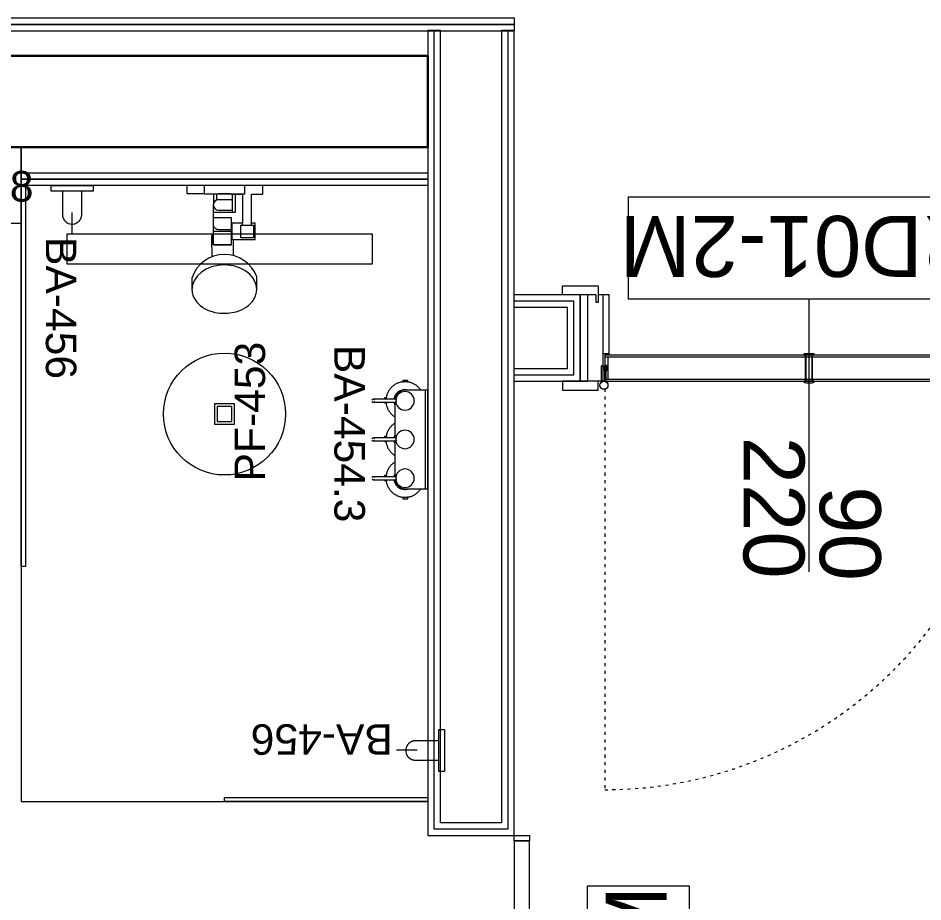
# Model space of a CAD drawing. Header units: centimetres. Extents: x 118932 to 154602, y -32682 to -23521.
# Drawn here: x 140371.3 to 140549.4, y -30544.3 to -30370.3 of the extents above; entities that cross this region are included whole.
import ezdxf

# ---------------------------------------------------------------- set-up
doc = ezdxf.new("R2010")
doc.units = ezdxf.units.CM
doc.header["$LTSCALE"] = 50
doc.header["$MEASUREMENT"] = 0
doc.linetypes.add('ACAD_ISO03W100', pattern=[30, 12, -18])
for name, color, linetype, lineweight, true_color in [('GEN_00_BL_Yazı', 7, 'Continuous', 0, 0x4f5250), ('GEN_02_TF_Islak Hacim', 7, 'Continuous', 5, 0x007cb0), ('GEN_02_TF_Kapı', 7, 'Continuous', 9, 0x4a3526), ('GEN_05_ML_Ahşap', 7, 'Continuous', 9, 0x745e3d), ('GEN_05_ML_Alçıpan', 7, 'Continuous', 18, 0x008b29), ('GEN_05_ML_Alçıpan_giydirme', 7, 'Continuous', 18, 0x7ebab5), ('GEN_06_GR_Cam', 7, 'Continuous', 9, 0x6093ac), ('GEN_06_GR_İnce', 7, 'Continuous', 13, 0xb0b0a9), ('KALACAK DUVARLAR', 7, 'Continuous', 30, 0x005387)]:
    doc.layers.add(name, color=color, linetype=linetype, lineweight=lineweight, true_color=true_color)
doc.styles.add('arial_1_18', font='arial.ttf', dxfattribs={"height": 0.2})
doc.styles.add('Arial_6', font='arial.ttf', dxfattribs={"height": 59.5325})

# ---------------------------------------------------------------- blocks, each defined once
blk = doc.blocks.new('KALACAK DUVALAR LEVEL 0 B BLOK')
at = {"layer": 'KALACAK DUVARLAR'}
blk.add_lwpolyline([(-863.88, -998.82), (-863.88, -955.34), (-654.5, -955.34), (-654.5, -937.34), (-876.63, -937.34), (-1091.5, -937.34), (-1091.5, -955.34), (-881.88, -955.34), (-881.88, -998.82)], dxfattribs=at)
blk = doc.blocks.new('40LIK DUS CAMİ')
at = {"layer": 'GEN_02_TF_Islak Hacim', "elevation": 0}
blk.add_lwpolyline([(0, 1.24), (40, 1.24), (40, 0.44), (0, 0.44)], close=True, dxfattribs=at)
blk = doc.blocks.new('75lik DUS CAMİ')
at = {"layer": 'GEN_02_TF_Islak Hacim'}
blk.add_lwpolyline([(0, 0), (0, 75), (0.8, 75), (0.8, 0)], close=True, dxfattribs=at)
blk = doc.blocks.new('Raindance shower combo - PF-453 SHOWER SYSTEM-14821002-TYPE J')
at = {"layer": 'GEN_02_TF_Islak Hacim'}
for p, q in [((50.6, -3), (50.6, -19.3)), ((85, -3), (50.6, -3)), ((85, -3), (85, -19.6)), ((165, -3), (85, -3)), ((165, -19.6), (165, -3)), ((200.1, -3), (165, -3)), ((200.1, -20.1), (200.1, -3)), ((50.6, -19.3), (85, -19.3)), ((85, -19.6), (165, -19.6)), ((103.2, -19.6), (103.2, -39.9)), ((109.1, -19.6), (109.1, -32.1)), ((136.8, -19.6), (113.1, -19.6)), ((138.6, -20.1), (160.7, -20.1)), ((140.8, -55.5), (140.8, -20.1)), ((146.7, -55.5), (146.7, -20.1)), ((160.7, -20.1), (160.7, -77.5)), ((178, -20.1), (200.1, -20.1)), ((178, -77.4), (178, -20.1)), ((102.9, -41.5), (102.9, -80.9)), ((102.9, -55.5), (146.7, -55.5)), ((139, -66.9), (102.9, -66.9)), ((136.8, -55.5), (140.8, -55.5)), ((139, -119.9), (139, -66.9)), ((102.9, -80.9), (102.9, -119.9)), ((139.3, -77.5), (139.3, -109.5)), ((160.7, -77.5), (139.3, -77.5)), ((156.8, -106), (156.8, -81)), ((156.8, -81), (181.8, -81)), ((160.7, -81), (160.7, -77.4)), ((185.2, -77.4), (178, -77.4)), ((178, -81), (178, -77.4)), ((181.8, -81), (181.8, -106)), ((185.2, -109.5), (185.2, -77.4)), ((99.5, -106.3), (100.1, -143.6)), ((139, -93.7), (102.9, -93.7)), ((102.9, -119.9), (102.9, -97.5)), ((181.8, -106), (156.8, -106)), ((102.9, -119.9), (139, -119.9)), ((139, -119.9), (102.9, -119.9)), ((139.3, -109.5), (185.2, -109.5)), ((142.3, -109.5), (141.8, -141)), ((61, -184.6), (61, -208.3)), ((188.3, -208.3), (188.3, -182.8))]:
    blk.add_line(p, q, dxfattribs=at)
for points in [[(113.1, -30.8), (140.8, -30.8)], [(113.1, -52.1), (140.8, -52.1)], [(113.1, -89.8), (139, -89.8)]]:
    blk.add_lwpolyline(points, dxfattribs=at)
for points in [[(144.9, -433), (105.1, -433), (105.1, -473), (144.9, -473)], [(139.7, -438.3), (110.3, -438.4), (110.3, -467.8), (139.7, -467.8)]]:
    blk.add_lwpolyline(points, close=True, dxfattribs=at)
blk.add_circle((125, -453), 120, dxfattribs=at)
for centre, radius, start, end in [((114.5, -42.3), 11.6, 96.5318, 176.0334), ((114.4, -40.6), 11.5, 184.4156, 263.9068), ((114.5, -78), 12, 194.0613, 263.6059), ((114.5, -78), 12, 194.0613, 263.6059), ((112.1, -106), 12.6, 137, 181), ((125, -206.5), 67.6, 20.5435, 161.0787)]:
    blk.add_arc(centre, radius, start, end, dxfattribs=at)
for major_axis, start_param, end_param in [((63.7, 0), 1.576448, 3.141593), ((-63.7, 0), 3.141593, 4.718041)]:
    blk.add_ellipse((124.7, -208.3), major_axis=major_axis, ratio=0.765186, start_param=start_param, end_param=end_param, dxfattribs=at)
blk.add_open_spline([(61, -208.3), (61, -211.2), (61.7, -216.8), (66, -227.8), (76.3, -240.1), (95.1, -250.7), (112.3, -254.4), (122.2, -254.8), (124.3, -254.8), (134.9, -254.1), (148.1, -251.6), (155.1, -249.5), (165.5, -244.8), (176.6, -235.8), (183.3, -227.4), (187.4, -218), (188.3, -211.6), (188.3, -208.3)], degree=3, knots=[0, 0, 0, 0, 0.058333, 0.116667, 0.233333, 0.35, 0.466667, 0.498213, 0.618018, 0.668587, 0.668587, 0.668587, 0.782182, 0.848848, 0.915515, 0.982182, 1.048848, 1.048848, 1.048848, 1.048848], dxfattribs=at)
at = {"layer": 'GEN_00_BL_Yazı', "insert": (144.9, -585.7), "char_height": 60, "width": 132.711, "attachment_point": 1, "rotation": 90, "style": 'Arial_6'}
blk.add_mtext('PF-453', dxfattribs=at)
blk = doc.blocks.new('Escobillero-pared_Tres-Max-tres_13463624 - BA-458 TOILET BRUSH HOLDER-14820998-TYPE J')
at = {"layer": 'GEN_00_BL_Yazı'}
blk.add_line((0, 50), (0, 88.6), dxfattribs=at)
at = {"layer": 'GEN_02_TF_Islak Hacim'}
for p, q in [((-10, 42.3), (-10, 50)), ((-10, 50), (10, 50)), ((10, 50), (-10, 50)), ((-10, 42.3), (-10, 50)), ((10, 50), (10, 42.3)), ((10, 42.3), (10, 50))]:
    blk.add_line(p, q, dxfattribs=at)
for radius in [43.5, 8]:
    blk.add_circle((0, 0), radius, dxfattribs=at)
blk.add_arc((0, 0), 43.5, 103.2903, 76.7097, dxfattribs=at)
at = {"layer": 'GEN_00_BL_Yazı', "insert": (143, 153.2), "char_height": 60, "width": 265.421, "attachment_point": 3, "style": 'Arial_6'}
blk.add_mtext('BA-458', dxfattribs=at)
blk = doc.blocks.new('Soap Dispenser - Trio - BA-454 SOAP DISPENSER triple-14820993-TYPE GxL')
at = {"layer": 'GEN_02_TF_Islak Hacim'}
for p, q in [((-79.4, 102.6), (-79.4, 62.6)), ((-73.5, 62.6), (-73.5, 102.6)), ((-3, 102.6), (-3, 62.6)), ((3, 62.6), (3, 102.6)), ((73.1, 102.6), (73.1, 62.6)), ((79, 62.6), (79, 102.6)), ((-79, 85), (-80.8, 85)), ((-80.8, 85), (-80.8, 82.9)), ((-80.8, 82.9), (-79, 82.9)), ((-80.8, 82.9), (-80.8, 81.6)), ((-70.8, 85), (-74.1, 85)), ((-73.9, 82.9), (-70.8, 82.9)), ((-70.8, 82.9), (-70.8, 85)), ((-70.8, 81.6), (-70.8, 82.9)), ((-2.6, 85), (-4.4, 85)), ((-4.4, 85), (-4.4, 83.1)), ((-4.4, 83.1), (-2.6, 83.1)), ((-4.4, 83.1), (-4.4, 81.6)), ((2.3, 83.1), (5.6, 83.1)), ((5.6, 85), (2.4, 85)), ((5.6, 83.1), (5.6, 85)), ((5.6, 81.6), (5.6, 83.1)), ((73.5, 85), (71.7, 85)), ((71.7, 85), (71.7, 83.1)), ((71.7, 83.1), (73.5, 83.1)), ((71.7, 83.1), (71.7, 81.6)), ((81.7, 85), (78.4, 85)), ((78.4, 83.1), (81.7, 83.1)), ((81.7, 83.1), (81.7, 85)), ((81.7, 81.6), (81.7, 83.1)), ((-79.4, 62.6), (-79.3, 62.6)), ((-77.9, 62.6), (-79.4, 62.6)), ((-73.5, 62.6), (-75, 62.6)), ((-2.9, 65), (-73.6, 65)), ((-73.6, 62.6), (-73.5, 62.6)), ((-3, 62.6), (-2.9, 62.6)), ((-1.5, 62.6), (-3, 62.6)), ((3, 62.6), (1.5, 62.6)), ((73.2, 65), (2.9, 65)), ((2.9, 62.6), (3, 62.6)), ((73.1, 62.6), (73.2, 62.6)), ((74.5, 62.6), (73.1, 62.6)), ((79, 62.6), (77.5, 62.6)), ((78.9, 62.6), (79, 62.6)), ((-114.6, 49.5), (-117, 49.5)), ((-117, 49.5), (-117, 39.5)), ((-117, 39.5), (-114.6, 39.5)), ((-114.6, 39.5), (-114.6, 49.5)), ((-112.7, 49.5), (-114.6, 49.5)), ((-114.6, 39.5), (-112.5, 39.5)), ((-97, 45), (-97, 0)), ((97, 0), (97, 45)), ((114.2, 49.5), (112.3, 49.5)), ((112.3, 39.5), (114.2, 39.5)), ((115.9, 49.5), (114.2, 49.5)), ((114.2, 49.5), (114.2, 39.5)), ((114.2, 39.5), (115.9, 39.5)), ((115.9, 39.5), (115.9, 49.5)), ((97, 5), (-97, 5)), ((-97, 5), (-97, 0)), ((-97, 0), (97, 0)), ((-97, 0), (97, 0)), ((97, 0), (97, 5))]:
    blk.add_line(p, q, dxfattribs=at)
at = {"layer": 'GEN_02_TF_Islak Hacim', "flags": 128}
for points in [[(-79.4, 107.6), (-79.4, 107.6), (-79.4, 107.6), (-79.4, 107.6), (-79.4, 107.5), (-79.4, 107.5), (-79.4, 107.4), (-79.4, 107.4), (-79.4, 107.3), (-79.4, 107.3), (-79.4, 107.2), (-79.4, 107.1), (-79.4, 107), (-79.4, 106.9), (-79.4, 106.8), (-79.4, 106.7), (-79.4, 106.6), (-79.4, 106.5), (-79.4, 106.4), (-79.4, 106.2), (-79.4, 106.1), (-79.4, 105.9), (-79.4, 105.8), (-79.4, 105.6), (-79.4, 105.5), (-79.4, 105.3), (-79.4, 105.1), (-79.4, 104.9), (-79.4, 104.8), (-79.4, 104.6), (-79.4, 104.4), (-79.4, 104.2), (-79.4, 104), (-79.4, 103.8), (-79.4, 103.6), (-79.4, 103.4), (-79.4, 103.2), (-79.4, 103), (-79.4, 102.8), (-79.4, 102.6), (-79.4, 102.6)], [(-73.5, 102.6), (-73.5, 102.8), (-73.5, 103), (-73.5, 103.2), (-73.5, 103.4), (-73.5, 103.6), (-73.5, 103.8), (-73.5, 104), (-73.5, 104.2), (-73.5, 104.4), (-73.5, 104.5), (-73.5, 104.7), (-73.5, 104.9), (-73.5, 105.1), (-73.5, 105.2), (-73.5, 105.4), (-73.5, 105.6), (-73.5, 105.7), (-73.5, 105.9), (-73.5, 106), (-73.5, 106.2), (-73.5, 106.3), (-73.5, 106.4), (-73.5, 106.6), (-73.5, 106.7), (-73.5, 106.8), (-73.5, 106.9), (-73.5, 107), (-73.5, 107.1), (-73.5, 107.2), (-73.5, 107.3), (-73.5, 107.3), (-73.5, 107.4), (-73.5, 107.4), (-73.5, 107.5), (-73.5, 107.5), (-73.5, 107.5), (-73.5, 107.6), (-73.5, 107.6), (-73.5, 107.6)], [(-3, 107.6), (-3, 107.6), (-3, 107.6), (-3, 107.6), (-3, 107.5), (-3, 107.5), (-3, 107.4), (-3, 107.4), (-3, 107.3), (-3, 107.3), (-3, 107.2), (-3, 107.1), (-3, 107), (-3, 106.9), (-3, 106.8), (-3, 106.7), (-3, 106.6), (-3, 106.5), (-3, 106.4), (-3, 106.2), (-3, 106.1), (-3, 105.9), (-3, 105.8), (-3, 105.6), (-3, 105.5), (-3, 105.3), (-3, 105.1), (-3, 104.9), (-3, 104.8), (-3, 104.6), (-3, 104.4), (-3, 104.2), (-3, 104), (-3, 103.8), (-3, 103.6), (-3, 103.4), (-3, 103.2), (-3, 103), (-3, 102.8), (-3, 102.6), (-3, 102.6)], [(3, 102.6), (3, 102.8), (3, 103), (3, 103.2), (3, 103.4), (3, 103.6), (3, 103.8), (3, 104), (3, 104.2), (3, 104.4), (3, 104.5), (3, 104.7), (3, 104.9), (3, 105.1), (3, 105.2), (3, 105.4), (3, 105.6), (3, 105.7), (3, 105.9), (3, 106), (3, 106.2), (3, 106.3), (3, 106.4), (3, 106.6), (3, 106.7), (3, 106.8), (3, 106.9), (3, 107), (3, 107.1), (3, 107.2), (3, 107.3), (3, 107.3), (3, 107.4), (3, 107.4), (3, 107.5), (3, 107.5), (3, 107.5), (3, 107.6), (3, 107.6), (3, 107.6)], [(73.1, 107.6), (73.1, 107.6), (73.1, 107.6), (73.1, 107.6), (73.1, 107.5), (73.1, 107.5), (73.1, 107.4), (73.1, 107.4), (73.1, 107.3), (73.1, 107.3), (73.1, 107.2), (73.1, 107.1), (73.1, 107), (73.1, 106.9), (73.1, 106.8), (73.1, 106.7), (73.1, 106.6), (73.1, 106.5), (73.1, 106.4), (73.1, 106.2), (73.1, 106.1), (73.1, 105.9), (73.1, 105.8), (73.1, 105.6), (73.1, 105.5), (73.1, 105.3), (73.1, 105.1), (73.1, 104.9), (73.1, 104.8), (73.1, 104.6), (73.1, 104.4), (73.1, 104.2), (73.1, 104), (73.1, 103.8), (73.1, 103.6), (73.1, 103.4), (73.1, 103.2), (73.1, 103), (73.1, 102.8), (73.1, 102.6), (73.1, 102.6)], [(79, 102.6), (79, 102.8), (79, 103), (79, 103.2), (79, 103.4), (79, 103.6), (79, 103.8), (79, 104), (79, 104.2), (79, 104.4), (79, 104.5), (79, 104.7), (79, 104.9), (79, 105.1), (79, 105.2), (79, 105.4), (79, 105.6), (79, 105.7), (79, 105.9), (79, 106), (79, 106.2), (79, 106.3), (79, 106.4), (79, 106.6), (79, 106.7), (79, 106.8), (79, 106.9), (79, 107), (79, 107.1), (79, 107.2), (79, 107.3), (79, 107.3), (79, 107.4), (79, 107.4), (79, 107.5), (79, 107.5), (79, 107.5), (79, 107.6), (79, 107.6), (79, 107.6)], [(-79, 82.4), (-80.5, 82.2), (-82, 82), (-83.5, 81.8), (-85, 81.5), (-86.4, 81.1), (-87.9, 80.7), (-89.3, 80.2), (-90.7, 79.7), (-92.1, 79.1), (-93.4, 78.4), (-94.7, 77.7), (-96, 76.9), (-97.3, 76.1), (-98.5, 75.3), (-99.7, 74.4), (-100.9, 73.4), (-102, 72.4), (-103.1, 71.4), (-104.1, 70.3), (-105.1, 69.2), (-106, 68), (-106.9, 66.8), (-107.8, 65.6), (-108.6, 64.3), (-109.3, 63), (-110, 61.7), (-110.7, 60.3), (-111.3, 58.9), (-111.8, 57.5), (-112.3, 56.1), (-112.7, 54.7), (-113, 53.2), (-113.3, 51.7), (-113.6, 50.2), (-113.8, 48.8), (-113.9, 47.3), (-113.9, 45.8), (-113.9, 45)], [(-45.5, 66.1), (-46.4, 67.4), (-47.3, 68.5), (-48.3, 69.7), (-49.3, 70.8), (-50.3, 71.9), (-51.4, 72.9), (-52.6, 73.9), (-53.7, 74.8), (-54.9, 75.7), (-56.2, 76.5), (-57.5, 77.3), (-58.8, 78), (-60.1, 78.7), (-61.5, 79.3), (-62.9, 79.9), (-64.3, 80.4), (-65.7, 80.9), (-67.1, 81.3), (-68.6, 81.6), (-70.1, 81.9), (-71.6, 82.1), (-73, 82.3)], [(-2.6, 82.4), (-4.1, 82.2), (-5.6, 82), (-7.1, 81.8), (-8.5, 81.5), (-10, 81.1), (-11.4, 80.7), (-12.8, 80.2), (-14.2, 79.7), (-15.6, 79.1), (-17, 78.4), (-18.3, 77.7), (-19.6, 76.9), (-20.8, 76.1), (-22.1, 75.3), (-23.3, 74.4), (-24.4, 73.4), (-25.5, 72.4), (-26.6, 71.4), (-27.7, 70.3), (-28.6, 69.2), (-29.6, 68), (-30.5, 66.8), (-31.3, 65.6)], [(31, 66.1), (30.1, 67.4), (29.2, 68.5), (28.2, 69.7), (27.2, 70.8), (26.1, 71.9), (25, 72.9), (23.9, 73.9), (22.7, 74.8), (21.5, 75.7), (20.3, 76.5), (19, 77.3), (17.7, 78), (16.3, 78.7), (15, 79.3), (13.6, 79.9), (12.2, 80.4), (10.8, 80.9), (9.3, 81.3), (7.8, 81.6), (6.4, 81.9), (4.9, 82.1), (3.4, 82.3)], [(73.4, 82.4), (71.9, 82.2), (70.5, 82), (69, 81.8), (67.5, 81.5), (66.1, 81.1), (64.6, 80.7), (63.2, 80.2), (61.8, 79.7), (60.4, 79.1), (59.1, 78.4), (57.8, 77.7), (56.5, 76.9), (55.2, 76.1), (54, 75.3), (52.8, 74.4), (51.6, 73.4), (50.5, 72.4), (49.4, 71.4), (48.4, 70.3), (47.4, 69.2), (46.4, 68), (45.6, 66.8), (44.7, 65.6)], [(113.5, 45), (113.5, 46.5), (113.4, 48), (113.3, 49.4), (113.1, 50.9), (112.8, 52.4), (112.5, 53.9), (112.1, 55.3), (111.6, 56.8), (111.1, 58.2), (110.6, 59.6), (110, 60.9), (109.3, 62.3), (108.6, 63.6), (107.8, 64.9), (107, 66.1), (106.1, 67.4), (105.2, 68.5), (104.2, 69.7), (103.2, 70.8), (102.2, 71.9), (101.1, 72.9), (99.9, 73.9), (98.8, 74.8), (97.5, 75.7), (96.3, 76.5), (95, 77.3), (93.7, 78), (92.4, 78.7), (91, 79.3), (89.6, 79.9), (88.2, 80.4), (86.8, 80.9), (85.3, 81.3), (83.9, 81.6), (82.4, 81.9), (80.9, 82.1), (79.4, 82.3)], [(-113.9, 45), (-113.9, 43.5), (-113.8, 42), (-113.7, 40.5), (-113.5, 39), (-113.2, 37.5), (-112.9, 36), (-112.5, 34.6), (-112, 33.2), (-111.5, 31.7), (-111, 30.4), (-110.4, 29), (-109.7, 27.6), (-109, 26.3), (-108.2, 25), (-107.4, 23.8), (-106.5, 22.6), (-105.6, 21.4), (-104.6, 20.2), (-103.6, 19.1), (-102.6, 18.1), (-101.5, 17), (-100.3, 16.1), (-99.2, 15.1), (-98, 14.2)], [(98.1, 14.6), (99.3, 15.5), (100.5, 16.5), (101.6, 17.5), (102.7, 18.5), (103.7, 19.6), (104.7, 20.8), (105.6, 21.9), (106.5, 23.1), (107.4, 24.4), (108.2, 25.6), (108.9, 26.9), (109.6, 28.3), (110.3, 29.6), (110.8, 31), (111.4, 32.4), (111.8, 33.8), (112.3, 35.3), (112.6, 36.7), (112.9, 38.2), (113.2, 39.7), (113.3, 41.2), (113.5, 42.6), (113.5, 44.1), (113.5, 45)]]:
    blk.add_lwpolyline(points, dxfattribs=at)
at = {"layer": 'GEN_02_TF_Islak Hacim'}
for centre, radius, start, end in [((-76.4, 107.6), 2.98, 120, 180), ((-76.4, 107.6), 2.98, 180, 240), ((-76.4, 107.6), 2.98, 0, 60), ((-76.4, 107.6), 2.98, 300, 0), ((0, 107.6), 2.98, 120, 180), ((0, 107.6), 2.98, 180, 240), ((0, 107.6), 2.98, 0, 60), ((0, 107.6), 2.98, 300, 0), ((76, 107.6), 2.98, 120, 180), ((76, 107.6), 2.98, 180, 240), ((76, 107.6), 2.98, 0, 60), ((76, 107.6), 2.98, 300, 0), ((-76.4, 45), 22, 97.5598, 180), ((-77, 45), 20, 96.8039, 180), ((-76.4, 45), 18.2, 0, 180), ((-76.4, 45), 22, 68.099, 82.3757), ((0, 45), 18.2, 0, 180), ((0, 45), 22, 97.5598, 108.6093), ((0, 45), 22, 68.099, 82.3757), ((76, 45), 18.2, 0, 180), ((76, 45), 22, 97.5598, 111.901), ((76, 45), 22, 0, 80.5842), ((77, 45), 20, 0, 82.4941), ((-76.4, 45), 22, 180, 192.2823), ((-76.4, 45), 18.2, 180, 0), ((0, 45), 18.2, 180, 0), ((76, 45), 18.2, 180, 0), ((76, 45), 22, 351.246, 0)]:
    blk.add_arc(centre, radius, start, end, dxfattribs=at)
at = {"layer": 'GEN_00_BL_Yazı', "insert": (186.1, 123.9), "char_height": 60, "width": 331.384, "attachment_point": 1, "rotation": 180, "style": 'Arial_6'}
blk.add_mtext('BA-454.3', dxfattribs=at)
blk = doc.blocks.new('Grab-Bar_Bobrick_B-6806 - BA-456 24_-V371-TYPE GxL')
at = {"layer": 'GEN_00_BL_Yazı'}
blk.add_line((-53504.4, -6427.9), (-53463.6, -6427.9), dxfattribs=at)
at = {"layer": 'GEN_02_TF_Islak Hacim', "lineweight": 13, "flags": 128}
blk.add_lwpolyline([(-53558, -6468.7), (-53558, -6386.1), (-53546.8, -6386.1), (-53546.8, -6468.7)], close=True, dxfattribs=at)
blk.add_lwpolyline([(-53546.8, -6446.5), (-53532.6, -6446.5), (-53531.3, -6446.5), (-53530, -6446.5), (-53528.8, -6446.5), (-53527.5, -6446.5), (-53526.2, -6446.5), (-53525, -6446.5), (-53523.8, -6446.5), (-53522.6, -6446.5), (-53521.4, -6446.5), (-53520.2, -6446.5), (-53519, -6446.5), (-53517.9, -6446.5), (-53516.8, -6446.5), (-53515.7, -6446.5), (-53514.6, -6446.5), (-53513.6, -6446.5), (-53512.6, -6446.5), (-53511.6, -6446.5), (-53510.7, -6446.5), (-53509.8, -6446.5), (-53508.9, -6446.5), (-53508.1, -6446.5), (-53507.3, -6446.5), (-53506.5, -6446.5), (-53505.8, -6446.5), (-53505.2, -6446.5), (-53504.6, -6446.5), (-53504, -6446.5), (-53503.4, -6446.5), (-53503, -6446.5), (-53502.5, -6446.5), (-53502.1, -6446.5), (-53501.8, -6446.5), (-53501.5, -6446.5), (-53501.3, -6446.5), (-53501.1, -6446.5), (-53500.9, -6446.5), (-53500.8, -6446.5), (-53500.8, -6446.5), (-53500.6, -6446.5), (-53499.8, -6446.5), (-53499.1, -6446.4), (-53498.3, -6446.3), (-53497.6, -6446.2), (-53496.8, -6446.1), (-53496.1, -6445.9), (-53495.3, -6445.7), (-53494.6, -6445.5), (-53493.9, -6445.2), (-53493.2, -6444.9), (-53492.5, -6444.6), (-53491.8, -6444.2), (-53491.2, -6443.9), (-53490.5, -6443.5), (-53489.9, -6443), (-53489.3, -6442.6), (-53488.7, -6442.1), (-53488.1, -6441.6), (-53487.5, -6441.1), (-53487, -6440.6), (-53486.5, -6440), (-53486, -6439.4), (-53485.5, -6438.8), (-53485.1, -6438.2), (-53484.7, -6437.6), (-53484.3, -6436.9), (-53483.9, -6436.2), (-53483.6, -6435.6), (-53483.3, -6434.9), (-53483, -6434.2, 0.168627), (-53482.6, -6422), (-53482.8, -6421.3), (-53483, -6420.5), (-53483.3, -6419.8), (-53483.7, -6419.1), (-53484, -6418.5), (-53484.4, -6417.8), (-53484.8, -6417.2), (-53485.2, -6416.5), (-53485.6, -6415.9), (-53486.1, -6415.3), (-53486.6, -6414.7), (-53487.1, -6414.2), (-53487.7, -6413.6), (-53488.2, -6413.1), (-53488.8, -6412.6), (-53489.4, -6412.2), (-53490, -6411.7), (-53490.7, -6411.3), (-53491.3, -6410.9), (-53492, -6410.5), (-53492.7, -6410.2), (-53493.4, -6409.9), (-53494.1, -6409.6), (-53494.8, -6409.4), (-53495.5, -6409.1), (-53496.3, -6408.9), (-53497, -6408.8), (-53497.8, -6408.6), (-53498.5, -6408.5), (-53499.3, -6408.5), (-53500, -6408.4), (-53500.8, -6408.4), (-53500.8, -6408.4), (-53500.9, -6408.4), (-53501, -6408.4), (-53501.2, -6408.4), (-53501.4, -6408.4), (-53501.7, -6408.4), (-53502, -6408.4), (-53502.4, -6408.4), (-53502.8, -6408.4), (-53503.3, -6408.4), (-53503.8, -6408.4), (-53504.4, -6408.4), (-53505, -6408.4), (-53505.7, -6408.4), (-53506.4, -6408.4), (-53507.1, -6408.4), (-53507.9, -6408.4), (-53508.7, -6408.4), (-53509.5, -6408.4), (-53510.4, -6408.4), (-53511.4, -6408.4), (-53512.3, -6408.4), (-53513.3, -6408.4), (-53514.3, -6408.4), (-53515.4, -6408.4), (-53516.5, -6408.4), (-53517.6, -6408.4), (-53518.7, -6408.4), (-53519.9, -6408.4), (-53521.1, -6408.4), (-53522.2, -6408.4), (-53523.5, -6408.4), (-53524.7, -6408.4), (-53525.9, -6408.4), (-53527.2, -6408.4), (-53528.4, -6408.4), (-53529.7, -6408.4), (-53530.9, -6408.4), (-53532.2, -6408.4), (-53532.6, -6408.4), (-53546.8, -6408.4)], format="xyb", dxfattribs=at)
at = {"layer": 'GEN_00_BL_Yazı', "insert": (-53456.4, -6479.9), "char_height": 60, "width": 265.421, "attachment_point": 7, "style": 'Arial_6'}
blk.add_mtext('BA-456', dxfattribs=at)
blk = doc.blocks.new('LEVEL 0 ISLAK HACİM')
at = {"layer": 'GEN_02_TF_Islak Hacim', "elevation": 0}
blk.add_lwpolyline([(15.84, -3996.86), (15.84, -4118.13), (95.84, -4118.13)], dxfattribs=at)
at = {"xscale": 0.1, "yscale": 0.1, "zscale": 0.1}
for name, p in [('Escobillero-pared_Tres-Max-tres_13463624 - BA-458 TOILET BRUSH HOLDER-14820998-TYPE J', (3.94, -4009.36, 0)), ('Raindance shower combo - PF-453 SHOWER SYSTEM-14821002-TYPE J', (43.33, -3996.56, 0))]:
    blk.add_blockref(name, p, dxfattribs=at)
blk.add_blockref('75lik DUS CAMİ', (15.84, -4071.86, 0))
for name, p, xscale, yscale, zscale, rotation in [('Grab-Bar_Bobrick_B-6806 - BA-456 24_-V371-TYPE GxL', (668.58, -9352.66, 0), 0.1000000000000058, 0.1000000000000058, 0.1000000000000058, 270), ('Soap Dispenser - Trio - BA-454 SOAP DISPENSER triple-14820993-TYPE GxL', (95.84, -4046.86, 0), 0.100000000000009, 0.100000000000009, 0.100000000000009, 90), ('Grab-Bar_Bobrick_B-6806 - BA-456 24_-V371-TYPE GxL', (-5256.69, -4750.83, 0), 0.1, 0.1, 0.1, 180)]:
    blk.add_blockref(name, p, dxfattribs=dict(xscale=xscale, yscale=yscale, zscale=zscale, rotation=rotation))
at = {"rotation": 180}
blk.add_blockref('40LIK DUS CAMİ', (95.84, -4116.9, 0), dxfattribs=at)
blk = doc.blocks.new('DUVAR LEVEL 0 B LBOK')
at = {"layer": 'GEN_05_ML_Alçıpan', "elevation": 0}
blk.add_lwpolyline([(79.92, -240.56), (96.92, -240.56), (96.92, -82.08), (94.42, -82.08), (94.42, -238.06), (82.42, -238.06), (82.42, -82.08), (79.92, -82.08)], close=True, dxfattribs=at)
for points in [[(95.67, -82.08), (95.67, -239.31), (81.17, -239.31), (81.17, -82.08)], [(-0.08, -110.08), (-0.08, -105.08)], [(96.92, -151.12), (109.92, -151.12), (109.92, -134.12), (96.92, -134.12)], [(96.92, -149.87), (108.67, -149.87), (108.67, -135.37), (96.92, -135.37)], [(96.92, -148.62), (107.42, -148.62), (107.42, -136.62), (96.92, -136.62)]]:
    blk.add_lwpolyline(points, dxfattribs=at)
at = {"layer": 'GEN_05_ML_Alçıpan_giydirme', "elevation": 0}
for points in [[(96.94, -79.65), (-374.06, -79.65), (-374.06, -80.9), (96.94, -80.9)], [(96.94, -80.9), (-374.06, -80.9), (-374.06, -82.15), (96.94, -82.15)], [(-0.08, -105.08), (-0.08, -120.08), (-75.08, -120.08), (-75.08, -117.58), (-2.58, -117.58), (-2.58, -105.08)], [(-0.08, -110.08), (79.92, -110.08), (79.92, -111.33), (-0.08, -111.33)], [(-0.08, -111.33), (79.92, -111.33), (79.92, -112.58), (-0.08, -112.58)]]:
    blk.add_lwpolyline(points, close=True, dxfattribs=at)
blk = doc.blocks.new('60LIK YER SÜZGECİ')
at = {"layer": 'GEN_02_TF_Islak Hacim'}
blk.add_lwpolyline([(79589.82, -32983.56), (79589.82, -32923.56), (79595.82, -32923.56), (79595.82, -32983.56)], close=True, dxfattribs=at)
blk = doc.blocks.new('level 0 süzgeçler')
at = {"rotation": 90}
blk.add_blockref('60LIK YER SÜZGECİ', (-33818.83, -79848.46, 0), dxfattribs=at)
blk = doc.blocks.new('RD02M')
at = {"layer": 'GEN_05_ML_Ahşap'}
blk.add_lwpolyline([(-40, -14.45), (-40, 37.25)], dxfattribs=at)
blk.add_lwpolyline([(-70.15, -14.45), (-9.85, -14.45), (-9.85, -34.45), (-70.15, -34.45)], close=True, dxfattribs=at)
at = {"layer": 'GEN_06_GR_Cam'}
for p, q in [((-79, -3), (-79, 0)), ((-1, 0), (-1, -3))]:
    blk.add_line(p, q, dxfattribs=at)
for points in [[(-80, 0), (-79, 0), (-79, -3), (-80, -3)], [(-1, -3), (-1, 0), (-79, 0), (-79, -3)], [(-1, 0), (0, 0), (0, -3), (-1, -3)]]:
    blk.add_lwpolyline(points, close=True, dxfattribs=at)
at = {"layer": 'GEN_00_BL_Yazı', "char_height": 12, "attachment_point": 7, "rotation": 90, "style": 'arial_1_18'}
for s, insert in [('\\A1;80', (-41.95, 20.37)), ('\\A1;220', (-26.95, 10.61))]:
    blk.add_mtext_dynamic_manual_height_columns(s, width=3542.6897, gutter_width=1875, heights=[387.79], dxfattribs=dict(at, insert=insert))
at = {"layer": 'GEN_00_BL_Yazı', "insert": (-66.73, -18), "char_height": 12, "attachment_point": 1, "style": 'arial_1_18'}
blk.add_mtext_dynamic_manual_height_columns('\\A1;RD02M', width=3542.6897, gutter_width=1875, heights=[387.79], dxfattribs=at)
blk = doc.blocks.new('RD01-2M')
at = {"layer": 'GEN_02_TF_Kapı'}
for p, q in [((-86.9, 0, 0), (-90, 0, 0)), ((-86.9, -1.5, 0), (-86.9, 0, 0)), ((-86.5, -1.5, 0), (-86.9, -1.5, 0)), ((-84.3, 0, 0), (-86.5, 0, 0)), ((-86.5, 0, 0), (-86.5, -1.5, 0)), ((-85.5, -17, 0), (-85.5, 0, 0)), ((-84.3, -11.6, 0), (-84.3, 0, 0)), ((-5.7, -11.6, 0), (-5.7, 0, 0)), ((-5.7, 0, 0), (-3.5, 0, 0)), ((-4.5, -17, 0), (-4.5, 0, 0)), ((-3.5, 0, 0), (-3.5, -1.5, 0)), ((-3.5, -1.5, 0), (-3.1, -1.5, 0)), ((-3.1, -1.5, 0), (-3.1, 0, 0)), ((-84.3, -11.6, 0), (-85.5, -11.6, 0)), ((-85.2, -11.8, 0), (-4.8, -11.8, 0)), ((-85.2, -11.8, 0), (-85.2, -17, 0)), ((-85.2, -12.2, 0), (-4.8, -12.2, 0)), ((-84.6, -12.2, 0), (-84.6, -16.6, 0)), ((-45.69, -17, 0), (-45.69, -11.8, 0)), ((-45.59, -11.8, 0), (-44.4, -11.8, 0)), ((-44.3, -17, 0), (-44.3, -11.8, 0)), ((-12.93, -17, 0), (-12.93, -11.8, 0)), ((-11.93, -17, 0), (-11.93, -11.8, 0)), ((-5.7, -11.6, 0), (-4.5, -11.6, 0)), ((-5.4, -12.2, 0), (-5.4, -16.6, 0)), ((-4.8, -11.8, 0), (-4.8, -17, 0)), ((-85.8, -17.14, 0), (-85.8, -14, 0)), ((-85.5, -14, 0), (-85.8, -14, 0)), ((-85.18, -14.4, 0), (-85.5, -13.99, 0)), ((-85.5, -17.01, 0), (-85.5, -14, 0)), ((-85.2, -13.92, 0), (-85.2, -14.34, 0)), ((-85.2, -17.01, 0), (-85.2, -14, 0)), ((-84.9, -14, 0), (-85.2, -14, 0)), ((-84.82, -13.9, 0), (-85.18, -13.9, 0)), ((-85.07, -14.88, 0), (-85.07, -13.92, 0)), ((-84.9, -17.14, 0), (-84.9, -14, 0)), ((-84.8, -14.88, 0), (-84.8, -13.92, 0)), ((-5.2, -14.88, 0), (-5.2, -13.92, 0)), ((-5.18, -13.9, 0), (-4.82, -13.9, 0)), ((-5.18, -14.88, 0), (-5.18, -13.92, 0)), ((-5.18, -13.92, 0), (-4.82, -13.92, 0)), ((-4.93, -14.88, 0), (-4.93, -13.92, 0)), ((-4.82, -13.92, 0), (-4.82, -14.34, 0)), ((-4.82, -14.4, 0), (-4.5, -13.99, 0)), ((-4.8, -14.94, 0), (-4.8, -13.89, 0)), ((-3.8, -14.01, 0), (-4.8, -13.89, 0)), ((-4.8, -13.89, 0), (-4.8, -14.01, 0)), ((-4.8, -13.92, 0), (-4.8, -14.34, 0)), ((-4.2, -13.31, 0), (-4.3, -13.31, 0)), ((-4.2, -13.96, 0), (-4.2, -13.31, 0)), ((-3.8, -14.01, 0), (-3.8, -14.27, 0)), ((-85.18, -14.4, 0), (-85.5, -14.74, 0)), ((-85.18, -14.4, 0), (-85.5, -14.74, 0)), ((-85.2, -14.35, 0), (-85.18, -14.35, 0)), ((-85.2, -14.35, 0), (-85.2, -14.45, 0)), ((-85.2, -14.45, 0), (-85.18, -14.45, 0)), ((-85.2, -14.46, 0), (-85.2, -14.88, 0)), ((-85.18, -14.35, 0), (-85.18, -14.25, 0)), ((-85.18, -14.25, 0), (-85.07, -14.25, 0)), ((-85.18, -14.35, 0), (-85.18, -14.45, 0)), ((-85.18, -14.55, 0), (-85.18, -14.45, 0)), ((-85.18, -14.55, 0), (-85.07, -14.55, 0)), ((-85.18, -14.9, 0), (-84.82, -14.9, 0)), ((-85.07, -14.55, 0), (-85.07, -14.25, 0)), ((-4.82, -14.88, 0), (-5.18, -14.88, 0)), ((-4.82, -14.9, 0), (-5.18, -14.9, 0)), ((-4.93, -14.55, 0), (-4.93, -14.25, 0)), ((-4.82, -14.25, 0), (-4.93, -14.25, 0)), ((-4.82, -14.55, 0), (-4.93, -14.55, 0)), ((-4.82, -14.35, 0), (-4.82, -14.25, 0)), ((-4.82, -14.34, 0), (-4.8, -14.34, 0)), ((-4.8, -14.35, 0), (-4.82, -14.35, 0)), ((-4.82, -14.35, 0), (-4.82, -14.45, 0)), ((-4.82, -14.4, 0), (-4.5, -14.74, 0)), ((-4.82, -14.4, 0), (-4.5, -14.74, 0)), ((-4.82, -14.55, 0), (-4.82, -14.45, 0)), ((-4.8, -14.45, 0), (-4.82, -14.45, 0)), ((-4.82, -14.46, 0), (-4.82, -14.88, 0)), ((-4.82, -14.46, 0), (-4.8, -14.46, 0)), ((-3.8, -14.27, 0), (-4.8, -14.94, 0)), ((-4.8, -14.35, 0), (-4.8, -14.45, 0)), ((-4.8, -14.46, 0), (-4.8, -14.88, 0)), ((-4.3, -15.53, 0), (-4.2, -15.53, 0)), ((-4.2, -15.53, 0), (-4.2, -14.54, 0)), ((-85.5, -17, 0), (-90, -17, 0)), ((-85.2, -16.6, 0), (-4.8, -16.6, 0)), ((-85.2, -17, 0), (-4.8, -17, 0)), ((-4.5, -17, 0), (0, -17, 0))]:
    blk.add_line(p, q, dxfattribs=at)
at = {"layer": 'GEN_02_TF_Kapı', "elevation": 0}
for points in [[(-86.9, 0), (-93.5, 0), (-93.5, 1.75), (-86.5, 1.75), (-86.5, 0)], [(-3.1, 0), (3.5, 0), (3.5, 1.75), (-3.5, 1.75), (-3.5, 0)], [(-85.2, -14.46), (-85.18, -14.46), (-85.18, -14.88), (-84.82, -14.88), (-84.82, -13.92), (-85.18, -13.92), (-85.18, -14.34), (-85.2, -14.34)]]:
    blk.add_lwpolyline(points, dxfattribs=at)
for points in [[(-90, -17), (-88.5, -17), (-88.5, 0), (-90, 0)], [(-1.5, -17), (0, -17), (0, 0), (-1.5, 0)], [(-43.99, -11.6), (-45.99, -11.6), (-45.99, -11.8), (-43.99, -11.8)], [(-45.59, -17), (-45.69, -17), (-45.69, -11.8), (-45.59, -11.8)], [(-44.4, -11.8), (-45.6, -11.8), (-45.6, -17), (-44.4, -17)], [(-44.4, -17), (-44.3, -17), (-44.3, -11.8), (-44.4, -11.8)], [(-12.83, -17), (-12.93, -17), (-12.93, -11.8), (-12.83, -11.8)], [(-12.93, -17), (-12.83, -17), (-12.83, -11.8), (-12.93, -11.8)], [(-12.83, -11.8), (-12.03, -11.8), (-12.03, -17), (-12.83, -17)], [(-12.03, -17), (-11.93, -17), (-11.93, -11.8), (-12.03, -11.8)], [(-11.93, -17), (-12.03, -17), (-12.03, -11.8), (-11.93, -11.8)], [(-13.75, -15.05), (-4.9, -15.05), (-4.9, -13.53), (-13.75, -13.53)], [(-13.65, -14.95), (-5, -14.95), (-5, -13.63), (-13.65, -13.63)], [(-4.8, -13.53), (-5, -13.53), (-5, -15.45), (-4.8, -15.45)], [(-4.3, -13.31), (-4.5, -13.31), (-4.5, -15.53), (-4.3, -15.53)], [(-86.5, -17), (-93.5, -17), (-93.5, -18.75), (-86.5, -18.75)], [(-44, -17), (-46, -17), (-46, -17.2), (-45.6, -17.3), (-44.4, -17.3), (-44, -17.2)], [(-3.5, -17), (3.5, -17), (3.5, -18.75), (-3.5, -18.75)]]:
    blk.add_lwpolyline(points, close=True, dxfattribs=at)
at = {"layer": 'GEN_02_TF_Kapı', "linetype": 'ACAD_ISO03W100', "ltscale": 0.001, "elevation": 0}
blk.add_lwpolyline([(-85.2, -18.5), (-85.2, -97.4, 0.414214), (-4.8, -17)], format="xyb", dxfattribs=at)
at = {"layer": 'GEN_02_TF_Kapı'}
blk.add_circle((-85.35, -17.8, 0), 0.8, dxfattribs=at)
for centre, start, end in [((-85.18, -13.92, 0), 91.5433, 178.4567), ((-84.82, -13.92, 0), 1.5433, 88.4567), ((-5.18, -13.92, 0), 91.5433, 178.4567), ((-4.82, -13.92, 0), 1.5433, 88.4567), ((-85.18, -14.88, 0), 181.5433, 268.4567), ((-84.82, -14.88, 0), 271.5433, 358.4567), ((-5.18, -14.88, 0), 181.5433, 268.4567), ((-4.82, -14.88, 0), 271.5433, 358.4567)]:
    blk.add_arc(centre, 0.0206, start, end, dxfattribs=at)
at = {"layer": 'GEN_05_ML_Ahşap', "elevation": 0}
blk.add_lwpolyline([(-9.43, 19.24), (-80.57, 19.24), (-80.57, -0.76), (-9.43, -0.76)], close=True, dxfattribs=at)
blk.add_lwpolyline([(-45, -0.76), (-45, -54.53)], dxfattribs=at)
at = {"layer": 'GEN_00_BL_Yazı', "char_height": 12, "attachment_point": 7, "style": 'arial_1_18'}
for s, insert, rotation in [('\\A1;RD01-2M', (-10.51, 15.7, 0), 180), ('\\A1;220', (-58.05, -27.9, 0), 270), ('\\A1;90', (-43.05, -37.66, 0), 270)]:
    blk.add_mtext_dynamic_manual_height_columns(s, width=3542.6897, gutter_width=1875, heights=[387.79], dxfattribs=dict(at, insert=insert, rotation=rotation))
blk = doc.blocks.new('level 0 b blok kapılar')
at = {"color": 1}
blk.add_blockref('RD01-2M', (-1153.5, -1220.22, 0), dxfattribs=at)
at = {"color": 1, "rotation": 90}
blk.add_blockref('RD02M', (-1256.5, -1326.66, 0), dxfattribs=at)
blk = doc.blocks.new('level 0 kapı')
at = {"color": 1}
blk.add_blockref('level 0 b blok kapılar', (7781.17, 460.97, 0), dxfattribs=at)

msp = doc.modelspace()

# ---------------------------------------------------------------- block references
msp.add_blockref('KALACAK DUVALAR LEVEL 0 B BLOK', (141106.44, -29440.39, 0))

# ---------------------------------------------------------------- next in the draw order: block references
msp.add_blockref('LEVEL 0 ISLAK HACİM', (140356.1, -26406.37, 0))

# ---------------------------------------------------------------- next in the draw order: block references
for name, p in [('level 0 süzgeçler', (141276.24, -30160.12)), ('DUVAR LEVEL 0 B LBOK', (140372.02, -30290.65))]:
    msp.add_blockref(name, p)
at = {"layer": 'GEN_06_GR_İnce'}
msp.add_blockref('level 0 kapı', (133944.27, -29665.52), dxfattribs=at)

doc.saveas('drawing.dxf')
